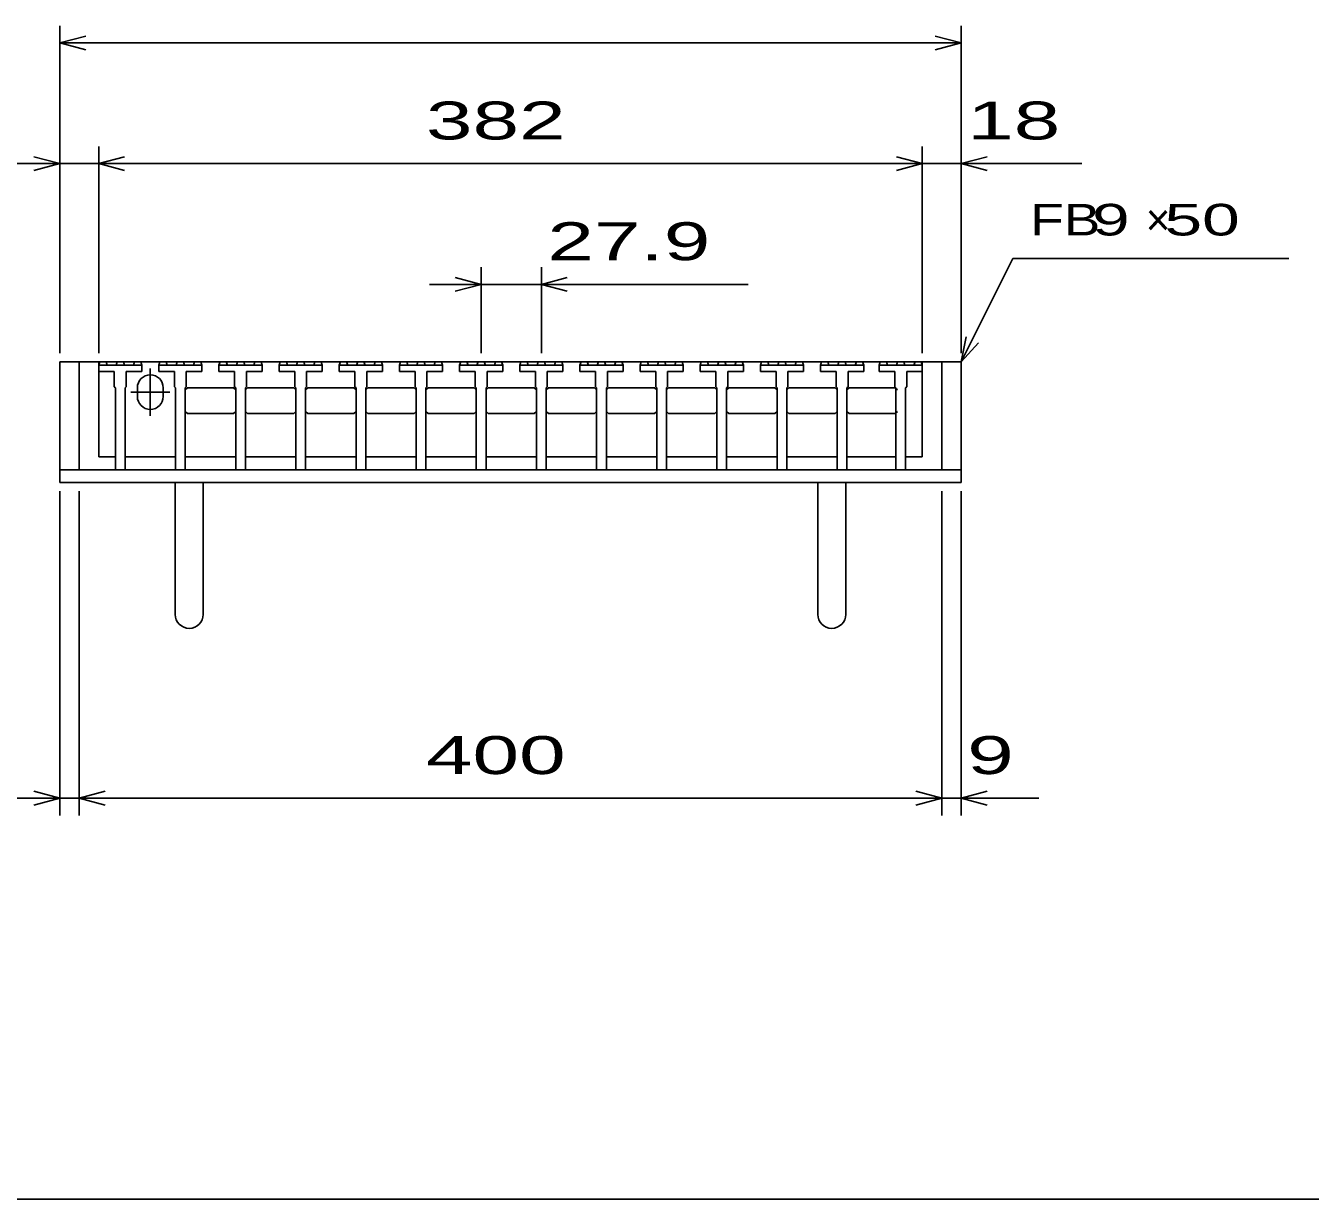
# Model space of a CAD drawing. Units: millimetres, scale not verified. Extents: x -1456 to 1389, y -1026 to 839.
# Drawn here: x -905 to -309, y -921 to -377 of the extents above; entities that cross this region are included whole.
import ezdxf
from ezdxf.enums import TextEntityAlignment as Align

# ---------------------------------------------------------------- set-up
doc = ezdxf.new("R2010")
doc.units = ezdxf.units.MM
doc.header["$LTSCALE"] = 8
for name, color, linetype, lineweight in [('0_2', 150, 'Continuous', 25), ('16', 3, 'Continuous', 25), ('19', 6, 'Continuous', 25), ('22', 2, 'Continuous', 25)]:
    doc.layers.add(name, color=color, linetype=linetype, lineweight=lineweight)
doc.styles.add('ベクトル', font='')
doc.styles.get('ベクトル').set_extended_font_data('ベクトル')

msp = doc.modelspace()

# ---------------------------------------------------------------- linework, layer by layer
at = {"layer": '0_2'}
msp.add_line((1388.8, -921.2), (-1379.2, -921.2), dxfattribs=at)
at = {"layer": '16'}
for p, q in [((-871, -534.2), (-870.5, -532.7)), ((-871, -532.7), (-489, -532.7)), ((-871, -532.7), (-871, -576.7)), ((-871, -534.2), (-871, -537.2)), ((-851, -534.2), (-871, -534.2)), ((-870.5, -532.7), (-867.6, -532.7)), ((-867.6, -532.7), (-867.1, -534.2)), ((-862.95, -534.2), (-862.45, -532.7)), ((-862.45, -532.7), (-859.55, -532.7)), ((-859.55, -532.7), (-859.05, -534.2)), ((-854.9, -534.2), (-854.4, -532.7)), ((-854.4, -532.7), (-851.5, -532.7)), ((-851.5, -532.7), (-851, -534.2)), ((-851, -537.2), (-851, -534.2)), ((-847.05, -535.7), (-847.05, -557.7)), ((-843.1, -534.2), (-842.6, -532.7)), ((-843.1, -534.2), (-843.1, -537.2)), ((-823.1, -534.2), (-843.1, -534.2)), ((-842.6, -532.7), (-839.7, -532.7)), ((-839.7, -532.7), (-839.2, -534.2)), ((-835.05, -534.2), (-834.55, -532.7)), ((-834.55, -532.7), (-831.65, -532.7)), ((-831.65, -532.7), (-831.15, -534.2)), ((-827, -534.2), (-826.5, -532.7)), ((-826.5, -532.7), (-823.6, -532.7)), ((-823.6, -532.7), (-823.1, -534.2)), ((-823.1, -537.2), (-823.1, -534.2)), ((-815.2, -534.2), (-814.7, -532.7)), ((-815.2, -534.2), (-815.2, -537.2)), ((-795.2, -534.2), (-815.2, -534.2)), ((-814.7, -532.7), (-811.8, -532.7)), ((-811.8, -532.7), (-811.3, -534.2)), ((-807.15, -534.2), (-806.65, -532.7)), ((-806.65, -532.7), (-803.75, -532.7)), ((-803.75, -532.7), (-803.25, -534.2)), ((-799.1, -534.2), (-798.6, -532.7)), ((-798.6, -532.7), (-795.7, -532.7)), ((-795.7, -532.7), (-795.2, -534.2)), ((-795.2, -537.2), (-795.2, -534.2)), ((-787.3, -534.2), (-786.8, -532.7)), ((-787.3, -534.2), (-787.3, -537.2)), ((-767.3, -534.2), (-787.3, -534.2)), ((-786.8, -532.7), (-783.9, -532.7)), ((-783.9, -532.7), (-783.4, -534.2)), ((-779.25, -534.2), (-778.75, -532.7)), ((-778.75, -532.7), (-775.85, -532.7)), ((-775.85, -532.7), (-775.35, -534.2)), ((-771.2, -534.2), (-770.7, -532.7)), ((-770.7, -532.7), (-767.8, -532.7)), ((-767.8, -532.7), (-767.3, -534.2)), ((-767.3, -537.2), (-767.3, -534.2)), ((-759.4, -534.2), (-758.9, -532.7)), ((-759.4, -534.2), (-759.4, -537.2)), ((-739.4, -534.2), (-759.4, -534.2)), ((-758.9, -532.7), (-756, -532.7)), ((-756, -532.7), (-755.5, -534.2)), ((-751.35, -534.2), (-750.85, -532.7)), ((-750.85, -532.7), (-747.95, -532.7)), ((-747.95, -532.7), (-747.45, -534.2)), ((-743.3, -534.2), (-742.8, -532.7)), ((-742.8, -532.7), (-739.9, -532.7)), ((-739.9, -532.7), (-739.4, -534.2)), ((-739.4, -537.2), (-739.4, -534.2)), ((-731.5, -534.2), (-731, -532.7)), ((-731.5, -534.2), (-731.5, -537.2)), ((-711.5, -534.2), (-731.5, -534.2)), ((-731, -532.7), (-728.1, -532.7)), ((-728.1, -532.7), (-727.6, -534.2)), ((-723.45, -534.2), (-722.95, -532.7)), ((-722.95, -532.7), (-720.05, -532.7)), ((-720.05, -532.7), (-719.55, -534.2)), ((-715.4, -534.2), (-714.9, -532.7)), ((-714.9, -532.7), (-712, -532.7)), ((-712, -532.7), (-711.5, -534.2)), ((-711.5, -537.2), (-711.5, -534.2)), ((-703.6, -534.2), (-703.1, -532.7)), ((-703.6, -534.2), (-703.6, -537.2)), ((-683.6, -534.2), (-703.6, -534.2)), ((-703.1, -532.7), (-700.2, -532.7)), ((-700.2, -532.7), (-699.7, -534.2)), ((-695.55, -534.2), (-695.05, -532.7)), ((-695.05, -532.7), (-692.15, -532.7)), ((-692.15, -532.7), (-691.65, -534.2)), ((-687.5, -534.2), (-687, -532.7)), ((-687, -532.7), (-684.1, -532.7)), ((-684.1, -532.7), (-683.6, -534.2)), ((-683.6, -537.2), (-683.6, -534.2)), ((-675.7, -534.2), (-675.2, -532.7)), ((-675.7, -534.2), (-675.7, -537.2)), ((-655.7, -534.2), (-675.7, -534.2)), ((-675.2, -532.7), (-672.3, -532.7)), ((-672.3, -532.7), (-671.8, -534.2)), ((-667.65, -534.2), (-667.15, -532.7)), ((-667.15, -532.7), (-664.25, -532.7)), ((-664.25, -532.7), (-663.75, -534.2)), ((-659.6, -534.2), (-659.1, -532.7)), ((-659.1, -532.7), (-656.2, -532.7)), ((-656.2, -532.7), (-655.7, -534.2)), ((-655.7, -537.2), (-655.7, -534.2)), ((-647.8, -534.2), (-647.3, -532.7)), ((-647.8, -534.2), (-647.8, -537.2)), ((-627.8, -534.2), (-647.8, -534.2)), ((-647.3, -532.7), (-644.4, -532.7)), ((-644.4, -532.7), (-643.9, -534.2)), ((-639.75, -534.2), (-639.25, -532.7)), ((-639.25, -532.7), (-636.35, -532.7)), ((-636.35, -532.7), (-635.85, -534.2)), ((-631.7, -534.2), (-631.2, -532.7)), ((-631.2, -532.7), (-628.3, -532.7)), ((-628.3, -532.7), (-627.8, -534.2)), ((-627.8, -537.2), (-627.8, -534.2)), ((-619.9, -534.2), (-619.4, -532.7)), ((-619.9, -534.2), (-619.9, -537.2)), ((-599.9, -534.2), (-619.9, -534.2)), ((-619.4, -532.7), (-616.5, -532.7)), ((-616.5, -532.7), (-616, -534.2)), ((-611.85, -534.2), (-611.35, -532.7)), ((-611.35, -532.7), (-608.45, -532.7)), ((-608.45, -532.7), (-607.95, -534.2)), ((-603.8, -534.2), (-603.3, -532.7)), ((-603.3, -532.7), (-600.4, -532.7)), ((-600.4, -532.7), (-599.9, -534.2)), ((-599.9, -537.2), (-599.9, -534.2)), ((-592, -534.2), (-591.5, -532.7)), ((-592, -534.2), (-592, -537.2)), ((-572, -534.2), (-592, -534.2)), ((-591.5, -532.7), (-588.6, -532.7)), ((-588.6, -532.7), (-588.1, -534.2)), ((-583.95, -534.2), (-583.45, -532.7)), ((-583.45, -532.7), (-580.55, -532.7)), ((-580.55, -532.7), (-580.05, -534.2)), ((-575.9, -534.2), (-575.4, -532.7)), ((-575.4, -532.7), (-572.5, -532.7)), ((-572.5, -532.7), (-572, -534.2)), ((-572, -537.2), (-572, -534.2)), ((-564.1, -534.2), (-563.6, -532.7)), ((-564.1, -534.2), (-564.1, -537.2)), ((-544.1, -534.2), (-564.1, -534.2)), ((-563.6, -532.7), (-560.7, -532.7)), ((-560.7, -532.7), (-560.2, -534.2)), ((-556.05, -534.2), (-555.55, -532.7)), ((-555.55, -532.7), (-552.65, -532.7)), ((-552.65, -532.7), (-552.15, -534.2)), ((-548, -534.2), (-547.5, -532.7)), ((-547.5, -532.7), (-544.6, -532.7)), ((-544.6, -532.7), (-544.1, -534.2)), ((-544.1, -537.2), (-544.1, -534.2)), ((-536.2, -534.2), (-535.7, -532.7)), ((-536.2, -534.2), (-536.2, -537.2)), ((-516.2, -534.2), (-536.2, -534.2)), ((-535.7, -532.7), (-532.8, -532.7)), ((-532.8, -532.7), (-532.3, -534.2)), ((-528.15, -534.2), (-527.65, -532.7)), ((-527.65, -532.7), (-524.75, -532.7)), ((-524.75, -532.7), (-524.25, -534.2)), ((-520.1, -534.2), (-519.6, -532.7)), ((-519.6, -532.7), (-516.7, -532.7)), ((-516.7, -532.7), (-516.2, -534.2)), ((-516.2, -537.2), (-516.2, -534.2)), ((-509, -534.2), (-508.5, -532.7)), ((-509, -534.2), (-509, -537.2)), ((-489, -534.2), (-509, -534.2)), ((-508.5, -532.7), (-505.6, -532.7)), ((-505.6, -532.7), (-505.1, -534.2)), ((-500.95, -534.2), (-500.45, -532.7)), ((-500.45, -532.7), (-497.55, -532.7)), ((-497.55, -532.7), (-497.05, -534.2)), ((-492.9, -534.2), (-492.4, -532.7)), ((-492.4, -532.7), (-489.5, -532.7)), ((-489.5, -532.7), (-489, -534.2)), ((-489, -576.7), (-489, -532.7)), ((-489, -537.2), (-489, -534.2)), ((-871, -537.2), (-863.75, -537.2)), ((-863.75, -537.2), (-863.75, -544.2)), ((-858.25, -544.2), (-858.25, -537.2)), ((-858.25, -537.2), (-851, -537.2)), ((-843.1, -537.2), (-835.85, -537.2)), ((-835.85, -537.2), (-835.85, -544.2)), ((-830.35, -544.2), (-830.35, -537.2)), ((-830.35, -537.2), (-823.1, -537.2)), ((-815.2, -537.2), (-807.95, -537.2)), ((-807.95, -537.2), (-807.95, -544.2)), ((-802.45, -544.2), (-802.45, -537.2)), ((-802.45, -537.2), (-795.2, -537.2)), ((-787.3, -537.2), (-780.05, -537.2)), ((-780.05, -537.2), (-780.05, -544.2)), ((-774.55, -544.2), (-774.55, -537.2)), ((-774.55, -537.2), (-767.3, -537.2)), ((-759.4, -537.2), (-752.15, -537.2)), ((-752.15, -537.2), (-752.15, -544.2)), ((-746.65, -544.2), (-746.65, -537.2)), ((-746.65, -537.2), (-739.4, -537.2)), ((-731.5, -537.2), (-724.25, -537.2)), ((-724.25, -537.2), (-724.25, -544.2)), ((-718.75, -544.2), (-718.75, -537.2)), ((-718.75, -537.2), (-711.5, -537.2)), ((-703.6, -537.2), (-696.35, -537.2)), ((-696.35, -537.2), (-696.35, -544.2)), ((-690.85, -544.2), (-690.85, -537.2)), ((-690.85, -537.2), (-683.6, -537.2)), ((-675.7, -537.2), (-668.45, -537.2)), ((-668.45, -537.2), (-668.45, -544.2)), ((-662.95, -544.2), (-662.95, -537.2)), ((-662.95, -537.2), (-655.7, -537.2)), ((-647.8, -537.2), (-640.55, -537.2)), ((-640.55, -537.2), (-640.55, -544.2)), ((-635.05, -544.2), (-635.05, -537.2)), ((-635.05, -537.2), (-627.8, -537.2)), ((-619.9, -537.2), (-612.65, -537.2)), ((-612.65, -537.2), (-612.65, -544.2)), ((-607.15, -544.2), (-607.15, -537.2)), ((-607.15, -537.2), (-599.9, -537.2)), ((-592, -537.2), (-584.75, -537.2)), ((-584.75, -537.2), (-584.75, -544.2)), ((-579.25, -544.2), (-579.25, -537.2)), ((-579.25, -537.2), (-572, -537.2)), ((-564.1, -537.2), (-556.85, -537.2)), ((-556.85, -537.2), (-556.85, -544.2)), ((-551.35, -544.2), (-551.35, -537.2)), ((-551.35, -537.2), (-544.1, -537.2)), ((-536.2, -537.2), (-528.95, -537.2)), ((-528.95, -537.2), (-528.95, -544.2)), ((-523.45, -544.2), (-523.45, -537.2)), ((-523.45, -537.2), (-516.2, -537.2)), ((-509, -537.2), (-501.75, -537.2)), ((-501.75, -537.2), (-501.75, -544.2)), ((-496.25, -544.2), (-496.25, -537.2)), ((-496.25, -537.2), (-489, -537.2)), ((-863.75, -544.2), (-863.25, -544.7)), ((-863.25, -544.7), (-863.25, -582.7)), ((-858.75, -544.7), (-858.25, -544.2)), ((-858.75, -582.7), (-858.75, -544.7)), ((-856.05, -546.7), (-838.05, -546.7)), ((-853.05, -544.7), (-853.05, -548.7)), ((-841.05, -548.7), (-841.05, -544.7)), ((-835.85, -544.2), (-835.35, -544.7)), ((-835.35, -544.7), (-835.35, -582.7)), ((-830.85, -544.7), (-830.35, -544.2)), ((-830.85, -582.7), (-830.85, -544.7)), ((-830.85, -545.7), (-829.85, -544.7)), ((-829.85, -544.7), (-808.45, -544.7)), ((-808.45, -544.7), (-807.45, -545.7)), ((-807.95, -544.2), (-807.45, -544.7)), ((-807.45, -544.7), (-807.45, -582.7)), ((-802.95, -544.7), (-802.45, -544.2)), ((-802.95, -582.7), (-802.95, -544.7)), ((-802.95, -545.7), (-801.95, -544.7)), ((-801.95, -544.7), (-780.55, -544.7)), ((-780.55, -544.7), (-779.55, -545.7)), ((-780.05, -544.2), (-779.55, -544.7)), ((-779.55, -544.7), (-779.55, -582.7)), ((-775.05, -544.7), (-774.55, -544.2)), ((-775.05, -582.7), (-775.05, -544.7)), ((-775.05, -545.7), (-774.05, -544.7)), ((-774.05, -544.7), (-752.65, -544.7)), ((-752.65, -544.7), (-751.65, -545.7)), ((-752.15, -544.2), (-751.65, -544.7)), ((-751.65, -544.7), (-751.65, -582.7)), ((-747.15, -544.7), (-746.65, -544.2)), ((-747.15, -582.7), (-747.15, -544.7)), ((-747.15, -545.7), (-746.15, -544.7)), ((-746.15, -544.7), (-724.75, -544.7)), ((-724.75, -544.7), (-723.75, -545.7)), ((-724.25, -544.2), (-723.75, -544.7)), ((-723.75, -544.7), (-723.75, -582.7)), ((-719.25, -544.7), (-718.75, -544.2)), ((-719.25, -582.7), (-719.25, -544.7)), ((-719.25, -545.7), (-718.25, -544.7)), ((-718.25, -544.7), (-696.85, -544.7)), ((-696.85, -544.7), (-695.85, -545.7)), ((-696.35, -544.2), (-695.85, -544.7)), ((-695.85, -544.7), (-695.85, -582.7)), ((-691.35, -544.7), (-690.85, -544.2)), ((-691.35, -582.7), (-691.35, -544.7)), ((-691.35, -545.7), (-690.35, -544.7)), ((-690.35, -544.7), (-668.95, -544.7)), ((-668.95, -544.7), (-667.95, -545.7)), ((-668.45, -544.2), (-667.95, -544.7)), ((-667.95, -544.7), (-667.95, -582.7)), ((-663.45, -544.7), (-662.95, -544.2)), ((-663.45, -582.7), (-663.45, -544.7)), ((-663.45, -545.7), (-662.45, -544.7)), ((-662.45, -544.7), (-641.05, -544.7)), ((-641.05, -544.7), (-640.05, -545.7)), ((-640.55, -544.2), (-640.05, -544.7)), ((-640.05, -544.7), (-640.05, -582.7)), ((-635.55, -544.7), (-635.05, -544.2)), ((-635.55, -582.7), (-635.55, -544.7)), ((-635.55, -545.7), (-634.55, -544.7)), ((-634.55, -544.7), (-613.15, -544.7)), ((-613.15, -544.7), (-612.15, -545.7)), ((-612.65, -544.2), (-612.15, -544.7)), ((-612.15, -544.7), (-612.15, -582.7)), ((-607.65, -544.7), (-607.15, -544.2)), ((-607.65, -582.7), (-607.65, -544.7)), ((-607.65, -545.7), (-606.65, -544.7)), ((-606.65, -544.7), (-585.25, -544.7)), ((-585.25, -544.7), (-584.25, -545.7)), ((-584.75, -544.2), (-584.25, -544.7)), ((-584.25, -544.7), (-584.25, -582.7)), ((-579.75, -544.7), (-579.25, -544.2)), ((-579.75, -582.7), (-579.75, -544.7)), ((-579.75, -545.7), (-578.75, -544.7)), ((-578.75, -544.7), (-557.35, -544.7)), ((-557.35, -544.7), (-556.35, -545.7)), ((-556.85, -544.2), (-556.35, -544.7)), ((-556.35, -544.7), (-556.35, -582.7)), ((-551.85, -544.7), (-551.35, -544.2)), ((-551.85, -582.7), (-551.85, -544.7)), ((-551.85, -545.7), (-550.85, -544.7)), ((-550.85, -544.7), (-529.45, -544.7)), ((-529.45, -544.7), (-528.45, -545.7)), ((-528.95, -544.2), (-528.45, -544.7)), ((-528.45, -544.7), (-528.45, -582.7)), ((-523.95, -544.7), (-523.45, -544.2)), ((-523.95, -582.7), (-523.95, -544.7)), ((-523.95, -545.7), (-522.95, -544.7)), ((-522.95, -544.7), (-501.55, -544.7)), ((-501.75, -544.2), (-501.25, -544.7)), ((-501.55, -544.7), (-500.55, -545.7)), ((-501.25, -544.7), (-501.25, -582.7)), ((-496.75, -544.7), (-496.25, -544.2)), ((-496.75, -582.7), (-496.75, -544.7)), ((-829.85, -556.7), (-830.85, -555.7)), ((-808.45, -556.7), (-829.85, -556.7)), ((-807.45, -555.7), (-808.45, -556.7)), ((-801.95, -556.7), (-802.95, -555.7)), ((-780.55, -556.7), (-801.95, -556.7)), ((-779.55, -555.7), (-780.55, -556.7)), ((-774.05, -556.7), (-775.05, -555.7)), ((-752.65, -556.7), (-774.05, -556.7)), ((-751.65, -555.7), (-752.65, -556.7)), ((-746.15, -556.7), (-747.15, -555.7)), ((-724.75, -556.7), (-746.15, -556.7)), ((-723.75, -555.7), (-724.75, -556.7)), ((-718.25, -556.7), (-719.25, -555.7)), ((-696.85, -556.7), (-718.25, -556.7)), ((-695.85, -555.7), (-696.85, -556.7)), ((-690.35, -556.7), (-691.35, -555.7)), ((-668.95, -556.7), (-690.35, -556.7)), ((-667.95, -555.7), (-668.95, -556.7)), ((-662.45, -556.7), (-663.45, -555.7)), ((-641.05, -556.7), (-662.45, -556.7)), ((-640.05, -555.7), (-641.05, -556.7)), ((-634.55, -556.7), (-635.55, -555.7)), ((-613.15, -556.7), (-634.55, -556.7)), ((-612.15, -555.7), (-613.15, -556.7)), ((-606.65, -556.7), (-607.65, -555.7)), ((-585.25, -556.7), (-606.65, -556.7)), ((-584.25, -555.7), (-585.25, -556.7)), ((-578.75, -556.7), (-579.75, -555.7)), ((-557.35, -556.7), (-578.75, -556.7)), ((-556.35, -555.7), (-557.35, -556.7)), ((-550.85, -556.7), (-551.85, -555.7)), ((-529.45, -556.7), (-550.85, -556.7)), ((-528.45, -555.7), (-529.45, -556.7)), ((-522.95, -556.7), (-523.95, -555.7)), ((-501.55, -556.7), (-522.95, -556.7)), ((-500.55, -555.7), (-501.55, -556.7)), ((-871, -576.7), (-863.25, -576.7)), ((-858.75, -576.7), (-835.35, -576.7)), ((-830.85, -576.7), (-807.45, -576.7)), ((-802.95, -576.7), (-779.55, -576.7)), ((-775.05, -576.7), (-751.65, -576.7)), ((-747.15, -576.7), (-723.75, -576.7)), ((-719.25, -576.7), (-695.85, -576.7)), ((-691.35, -576.7), (-667.95, -576.7)), ((-663.45, -576.7), (-640.05, -576.7)), ((-635.55, -576.7), (-612.15, -576.7)), ((-607.65, -576.7), (-584.25, -576.7)), ((-579.75, -576.7), (-556.35, -576.7)), ((-551.85, -576.7), (-528.45, -576.7)), ((-523.95, -576.7), (-501.25, -576.7)), ((-496.75, -576.7), (-489, -576.7)), ((-863.25, -582.7), (-858.75, -582.7)), ((-835.35, -582.7), (-830.85, -582.7)), ((-807.45, -582.7), (-802.95, -582.7)), ((-779.55, -582.7), (-775.05, -582.7)), ((-751.65, -582.7), (-747.15, -582.7)), ((-723.75, -582.7), (-719.25, -582.7)), ((-695.85, -582.7), (-691.35, -582.7)), ((-667.95, -582.7), (-663.45, -582.7)), ((-640.05, -582.7), (-635.55, -582.7)), ((-612.15, -582.7), (-607.65, -582.7)), ((-584.25, -582.7), (-579.75, -582.7)), ((-556.35, -582.7), (-551.85, -582.7)), ((-528.45, -582.7), (-523.95, -582.7)), ((-501.25, -582.7), (-496.75, -582.7))]:
    msp.add_line(p, q, dxfattribs=at)
for centre, start, end in [((-847.05, -544.7), 0, 180), ((-847.05, -548.7), 180, 0)]:
    msp.add_arc(centre, 6, start, end, dxfattribs=at)
at = {"layer": '19'}
for p, q in [((-871, -532.7), (-889, -532.7)), ((-889, -532.7), (-889, -588.7)), ((-880, -582.7), (-880, -532.7)), ((-471, -532.7), (-489, -532.7)), ((-480, -532.7), (-480, -582.7)), ((-471, -588.7), (-471, -532.7)), ((-880, -582.7), (-889, -582.7)), ((-480, -582.7), (-880, -582.7)), ((-480, -582.7), (-471, -582.7)), ((-889, -588.7), (-471, -588.7)), ((-835.5, -588.7), (-835.5, -649.81)), ((-822.5, -649.81), (-822.5, -588.7)), ((-537.5, -588.7), (-537.5, -649.81)), ((-524.5, -649.81), (-524.5, -588.7))]:
    msp.add_line(p, q, dxfattribs=at)
for centre in [(-829, -649.81), (-531, -649.81)]:
    msp.add_arc(centre, 6.5, 180, 0, dxfattribs=at)
at = {"layer": '22', "color": 4}
for p, q in [((-889, -528.7), (-889, -376.7)), ((-471, -528.7), (-471, -376.7)), ((-889, -384.7), (-877, -381.5)), ((-877, -387.9), (-889, -384.7)), ((-889, -384.7), (-471, -384.7)), ((-471, -384.7), (-483, -381.5)), ((-483, -387.9), (-471, -384.7)), ((-889, -528.7), (-889, -432.7)), ((-871, -528.7), (-871, -432.7)), ((-489, -528.7), (-489, -432.7)), ((-471, -528.7), (-471, -432.7)), ((-945, -440.7), (-889, -440.7)), ((-889, -440.7), (-901, -437.5)), ((-901, -443.9), (-889, -440.7)), ((-889, -440.7), (-871, -440.7)), ((-871, -440.7), (-859, -437.5)), ((-859, -443.9), (-871, -440.7)), ((-871, -440.7), (-489, -440.7)), ((-489, -440.7), (-501, -437.5)), ((-501, -443.9), (-489, -440.7)), ((-489, -440.7), (-471, -440.7)), ((-471, -440.7), (-459, -437.5)), ((-459, -443.9), (-471, -440.7)), ((-471, -440.7), (-415, -440.7)), ((-471, -532.7), (-447, -484.7)), ((-447, -484.7), (-319, -484.7)), ((-693.6, -496.7), (-705.6, -493.5)), ((-693.6, -528.7), (-693.6, -488.7)), ((-665.7, -488.7), (-665.7, -528.7)), ((-665.7, -496.7), (-653.7, -493.5)), ((-693.6, -496.7), (-717.6, -496.7)), ((-705.6, -499.9), (-693.6, -496.7)), ((-693.6, -496.7), (-665.7, -496.7)), ((-653.7, -499.9), (-665.7, -496.7)), ((-665.7, -496.7), (-569.7, -496.7)), ((-471, -532.7), (-468.6, -521.02)), ((-471, -532.7), (-463, -523.9)), ((-889, -743.1), (-889, -592.7)), ((-880, -743.1), (-880, -592.7)), ((-480, -743.1), (-480, -592.7)), ((-471, -743.1), (-471, -592.7)), ((-889, -735.1), (-901, -731.9)), ((-880, -735.1), (-868, -731.9)), ((-480, -735.1), (-492, -731.9)), ((-471, -735.1), (-459, -731.9)), ((-925, -735.1), (-889, -735.1)), ((-901, -738.3), (-889, -735.1)), ((-889, -735.1), (-880, -735.1)), ((-868, -738.3), (-880, -735.1)), ((-880, -735.1), (-480, -735.1)), ((-492, -738.3), (-480, -735.1)), ((-480, -735.1), (-471, -735.1)), ((-459, -738.3), (-471, -735.1)), ((-471, -735.1), (-435, -735.1))]:
    msp.add_line(p, q, dxfattribs=at)

# ---------------------------------------------------------------- texts
at = {"layer": '22', "style": 'ベクトル'}
for s, height, width, p in [(' 382 ', 17.6, 1.65, (-730, -420.7)), (' 18 ', 17.6, 1.65, (-479, -420.7)), ('FB', 14.66, 1.3, (-439, -466.7)), (' 9 ', 14.66, 1.6, (-419, -466.7)), (' 50 ', 14.66, 1.6, (-385.4, -466.7)), (' 27.9 ', 17.6, 1.65, (-673.7, -476.7)), (' 400 ', 17.6, 1.65, (-730, -715.1)), (' 9 ', 17.6, 1.65, (-479, -715.1))]:
    msp.add_text(s, height=height, dxfattribs=dict(at, width=width)).set_placement(p, align=Align.MIDDLE_LEFT)
msp.add_text('×', height=14.66, dxfattribs=at).set_placement((-385.4, -466.7), align=Align.MIDDLE_LEFT)

doc.saveas('drawing.dxf')
